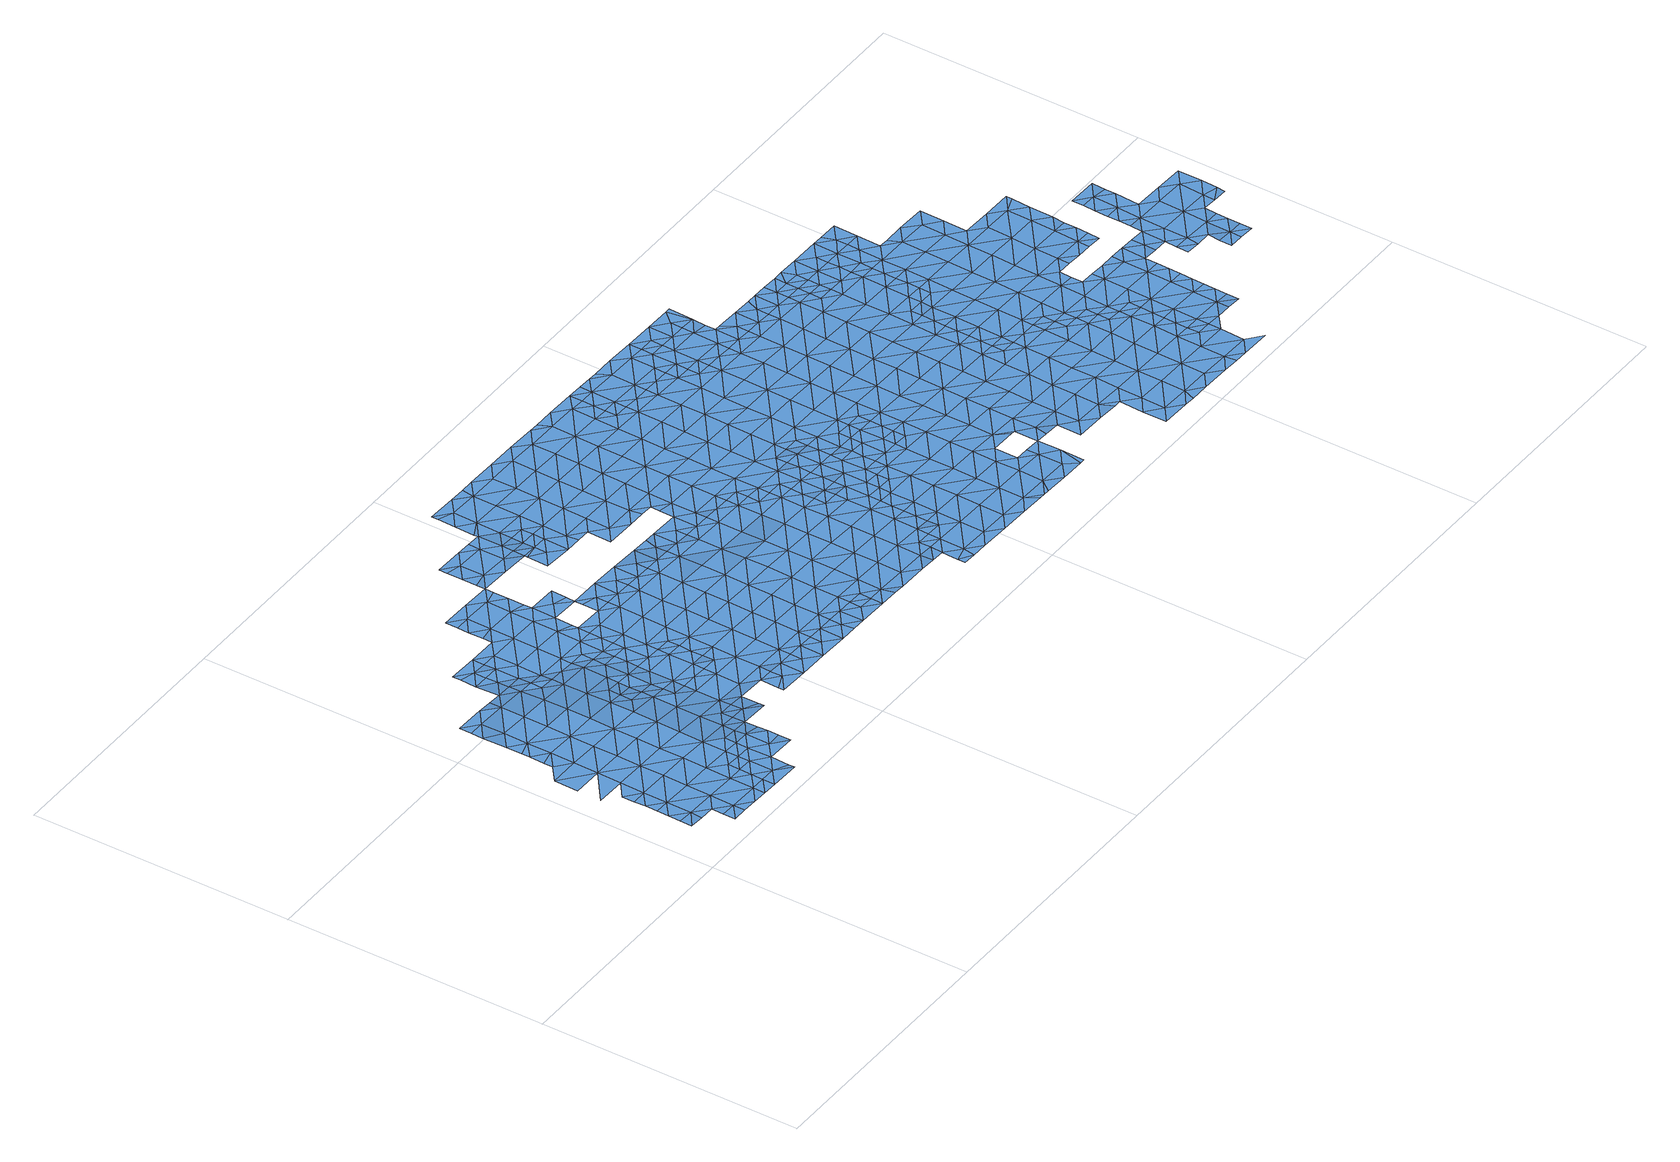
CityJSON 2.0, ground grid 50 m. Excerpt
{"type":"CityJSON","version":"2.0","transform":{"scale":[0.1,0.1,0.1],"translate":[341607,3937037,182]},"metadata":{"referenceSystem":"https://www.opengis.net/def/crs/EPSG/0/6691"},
"CityObjects":{
"waterbody1":{"type":"WaterBody","attributes":{"name":"5","class":"1140","function":"1","WaterBodyRiverFloodingRiskAttribute.description":"3","WaterBodyRiverFloodingRiskAttribute.rankOrg":"2","WaterBodyRiverFloodingRiskAttribute.adminType":"2","WaterBodyRiverFloodingRiskAttribute.scale":"L2"},"geometry":[{"type":"MultiSurface","lod":"1","boundaries":[[[0,1,2]],[[0,3,1]],[[3,4,1]],[[5,6,7]],[[6,2,1]],[[5,2,6]],[[4,8,1]],[[9,10,11]],[[10,7,6]],[[9,7,10]],[[12,6,1]],[[10,13,11]],[[14,15,8]],[[12,1,8]],[[14,16,15]],[[16,17,15]],[[18,19,13]],[[20,21,18]],[[12,8,15]],[[17,22,15]],[[23,24,6]],[[23,6,12]],[[25,20,18]],[[10,6,24]],[[26,20,25]],[[27,28,26]],[[15,29,12]],[[13,10,30]],[[27,26,25]],[[31,23,12]],[[15,22,29]],[[30,10,24]],[[32,28,27]],[[18,13,30]],[[33,29,22]],[[32,34,35]],[[30,36,18]],[[18,37,25]],[[35,34,38]],[[34,32,27]],[[36,37,18]],[[31,12,29]],[[39,24,23]],[[38,40,41]],[[33,42,29]],[[39,30,24]],[[38,34,40]],[[37,43,25]],[[43,34,27]],[[44,23,31]],[[45,46,41]],[[27,25,43]],[[42,33,47]],[[45,41,40]],[[39,23,44]],[[31,29,48]],[[49,46,45]],[[48,29,42]],[[30,50,36]],[[43,51,34]],[[52,53,31]],[[31,48,52]],[[44,31,53]],[[51,54,34]],[[55,30,39]],[[56,49,45]],[[57,45,40]],[[36,58,37]],[[40,34,54]],[[58,43,37]],[[59,39,44]],[[30,55,50]],[[57,56,45]],[[44,53,60]],[[39,59,55]],[[36,50,58]],[[40,54,57]],[[60,53,61]],[[59,44,60]],[[57,62,56]],[[59,63,55]],[[55,64,50]],[[43,58,65]],[[51,43,66]],[[51,67,54]],[[63,64,55]],[[61,68,60]],[[64,58,50]],[[43,65,66]],[[69,57,54]],[[68,61,70]],[[71,62,57]],[[68,72,60]],[[59,60,72]],[[51,66,67]],[[69,54,67]],[[57,69,71]],[[58,64,73]],[[65,58,74]],[[59,72,75]],[[76,75,72]],[[58,73,74]],[[63,59,77]],[[66,65,78]],[[66,79,67]],[[80,71,69]],[[77,59,75]],[[77,81,63]],[[67,82,69]],[[78,65,74]],[[64,63,81]],[[64,83,73]],[[84,80,69]],[[76,85,75]],[[79,66,78]],[[67,79,82]],[[74,73,86]],[[69,82,84]],[[85,87,75]],[[86,88,74]],[[89,80,84]],[[90,78,74]],[[87,91,75]],[[77,75,91]],[[64,81,83]],[[86,73,83]],[[90,74,88]],[[92,82,79]],[[93,86,83]],[[94,78,90]],[[78,95,79]],[[81,77,96]],[[77,91,96]],[[94,95,78]],[[83,81,97]],[[92,79,98]],[[99,93,83]],[[96,91,100]],[[94,90,101]],[[99,83,97]],[[102,81,96]],[[97,81,102]],[[98,79,95]],[[93,99,103]],[[100,104,96]],[[101,105,94]],[[106,97,102]],[[107,98,95]],[[94,108,95]],[[96,109,102]],[[94,105,108]],[[110,107,95]],[[111,109,96]],[[96,104,111]],[[106,102,112]],[[110,95,108]],[[110,113,107]],[[109,112,102]],[[108,105,114]],[[105,115,114]],[[114,116,108]],[[111,104,117]],[[115,118,114]],[[119,112,109]],[[120,116,114]],[[118,120,114]],[[121,122,111]],[[111,117,121]],[[119,109,123]],[[122,123,109]],[[109,111,122]],[[118,124,120]],[[117,125,121]],[[124,118,126]],[[127,128,129]],[[129,120,127]],[[125,130,121]],[[120,124,127]],[[126,131,124]],[[132,133,128]],[[122,134,123]],[[134,135,136]],[[127,132,128]],[[132,137,133]],[[136,123,134]],[[138,122,121]],[[131,139,124]],[[138,121,130]],[[140,131,141]],[[124,142,127]],[[140,135,134]],[[141,135,140]],[[139,142,124]],[[143,137,132]],[[144,134,122]],[[140,139,131]],[[127,145,132]],[[138,130,146]],[[144,140,134]],[[142,145,127]],[[147,122,138]],[[146,148,138]],[[132,145,143]],[[122,147,144]],[[149,139,140]],[[144,150,140]],[[151,147,138]],[[152,142,139]],[[153,143,145]],[[154,151,138]],[[138,148,154]],[[149,140,150]],[[149,152,139]],[[155,154,148]],[[156,145,142]],[[147,157,144]],[[145,158,153]],[[151,157,147]],[[152,156,142]],[[156,158,145]],[[155,159,154]],[[150,144,160]],[[144,157,160]],[[161,152,149]],[[154,162,151]],[[149,150,163]],[[164,158,156]],[[165,162,154]],[[154,159,165]],[[163,150,160]],[[166,165,159]],[[151,167,157]],[[156,168,164]],[[161,149,163]],[[157,169,160]],[[156,152,170]],[[166,171,165]],[[156,170,168]],[[151,162,167]],[[172,163,160]],[[152,161,170]],[[169,157,167]],[[169,172,160]],[[173,162,165]],[[174,165,171]],[[175,168,170]],[[161,163,172]],[[172,176,161]],[[161,177,170]],[[178,175,170]],[[174,171,179]],[[173,180,162]],[[165,174,173]],[[167,162,180]],[[179,181,174]],[[169,167,180]],[[170,177,178]],[[161,176,177]],[[182,173,174]],[[183,184,185]],[[186,185,184]],[[169,180,187]],[[172,169,188]],[[172,189,176]],[[190,178,177]],[[181,186,184]],[[174,181,182]],[[188,169,187]],[[176,189,177]],[[182,191,173]],[[173,192,180]],[[181,184,182]],[[183,193,184]],[[189,172,188]],[[190,177,194]],[[180,195,187]],[[193,196,184]],[[195,188,187]],[[177,197,194]],[[173,191,192]],[[184,198,182]],[[177,189,197]],[[195,180,192]],[[188,199,189]],[[182,200,191]],[[201,194,197]],[[202,196,193]],[[198,184,196]],[[198,200,182]],[[200,192,191]],[[199,188,195]],[[203,197,189]],[[199,204,189]],[[201,197,205]],[[200,206,192]],[[192,207,195]],[[202,208,196]],[[197,203,205]],[[189,204,203]],[[192,206,207]],[[209,208,202]],[[198,196,210]],[[198,211,200]],[[199,195,212]],[[199,213,204]],[[214,205,203]],[[210,196,208]],[[210,211,198]],[[212,195,207]],[[215,203,204]],[[200,216,206]],[[203,217,214]],[[213,199,212]],[[206,218,207]],[[208,209,219]],[[209,220,219]],[[210,208,221]],[[203,215,217]],[[200,211,216]],[[222,212,207]],[[208,219,221]],[[204,213,215]],[[218,206,216]],[[223,211,210]],[[224,213,212]],[[225,217,215]],[[226,215,213]],[[210,221,227]],[[222,224,212]],[[228,216,211]],[[207,218,222]],[[224,226,213]],[[227,221,229]],[[215,230,225]],[[223,210,227]],[[228,218,216]],[[231,230,215]],[[215,226,231]],[[229,232,227]],[[228,211,223]],[[222,218,233]],[[232,234,227]],[[235,223,227]],[[236,226,224]],[[234,235,227]],[[237,238,222]],[[222,233,237]],[[224,222,238]],[[233,218,239]],[[218,228,239]],[[240,228,223]],[[238,241,224]],[[224,242,236]],[[243,240,223]],[[241,242,224]],[[223,235,243]],[[244,233,239]],[[240,245,228]],[[245,246,228]],[[239,228,246]],[[247,244,239]],[[239,246,247]],[[248,249,246]],[[247,246,249]],[[250,251,252]],[[250,247,249]],[[252,247,250]],[[248,253,249]],[[250,254,251]],[[254,255,256]],[[256,251,254]],[[253,257,249]],[[249,257,250]],[[248,258,253]],[[254,259,255]],[[259,260,261]],[[261,255,259]],[[257,262,250]],[[250,262,254]],[[263,260,259]],[[262,264,254]],[[264,265,254]],[[254,265,259]],[[266,267,257]],[[257,267,262]],[[268,263,259]],[[268,259,265]],[[268,269,263]],[[270,262,267]],[[266,271,267]],[[272,267,271]],[[270,267,272]],[[273,272,271]],[[271,274,273]],[[273,275,272]],[[276,272,275]],[[274,277,273]],[[278,276,279]],[[279,276,275]],[[280,275,273]],[[277,274,281]],[[277,280,273]],[[282,279,275]],[[280,282,275]],[[283,279,282]]]}]},
"waterbody2":{"type":"WaterBody","attributes":{"name":"5","class":"1140","function":"1","WaterBodyRiverFloodingRiskAttribute.description":"3","WaterBodyRiverFloodingRiskAttribute.rankOrg":"1","WaterBodyRiverFloodingRiskAttribute.adminType":"2","WaterBodyRiverFloodingRiskAttribute.scale":"L2"},"geometry":[{"type":"MultiSurface","lod":"1","boundaries":[[[284,285,286]],[[286,285,287]],[[285,288,287]],[[289,47,290]],[[48,289,291]],[[70,288,285]],[[52,48,291]],[[85,76,292]],[[284,293,292]],[[42,47,289]],[[48,42,289]],[[292,70,285]],[[290,294,289]],[[288,289,294]],[[288,291,289]],[[70,291,288]],[[61,291,70]],[[61,52,291]],[[53,52,61]],[[76,72,68]],[[76,68,292]],[[68,70,292]],[[85,292,293]],[[292,285,284]]]}]},
"waterbody3":{"type":"WaterBody","attributes":{"name":"5","class":"1140","function":"1","WaterBodyRiverFloodingRiskAttribute.description":"3","WaterBodyRiverFloodingRiskAttribute.rankOrg":"2","WaterBodyRiverFloodingRiskAttribute.adminType":"2","WaterBodyRiverFloodingRiskAttribute.scale":"L2"},"geometry":[{"type":"MultiSurface","lod":"1","boundaries":[[[295,296,297]],[[296,295,298]],[[299,300,296]],[[300,301,296]],[[296,298,299]],[[296,302,297]],[[301,302,296]]]}]},
"waterbody4":{"type":"WaterBody","attributes":{"name":"5","class":"1140","function":"1","WaterBodyRiverFloodingRiskAttribute.description":"3","WaterBodyRiverFloodingRiskAttribute.rankOrg":"1","WaterBodyRiverFloodingRiskAttribute.adminType":"2","WaterBodyRiverFloodingRiskAttribute.scale":"L2"},"geometry":[{"type":"MultiSurface","lod":"1","boundaries":[[[87,85,303]],[[304,305,303]],[[304,303,85]],[[91,87,303]],[[303,104,100]],[[100,91,303]],[[303,305,104]]]}]},
"waterbody5":{"type":"WaterBody","attributes":{"name":"5","class":"1140","function":"1","WaterBodyRiverFloodingRiskAttribute.description":"3","WaterBodyRiverFloodingRiskAttribute.rankOrg":"1","WaterBodyRiverFloodingRiskAttribute.adminType":"2","WaterBodyRiverFloodingRiskAttribute.scale":"L2"},"geometry":[{"type":"MultiSurface","lod":"1","boundaries":[[[123,136,306]],[[135,307,306]],[[131,126,141]],[[308,112,306]],[[106,112,308]],[[309,118,115]],[[115,105,309]],[[126,118,307]],[[103,308,309]],[[141,307,135]],[[126,307,141]],[[135,306,136]],[[99,97,308]],[[93,103,310]],[[310,103,105]],[[103,309,105]],[[119,306,112]],[[101,310,105]],[[119,123,306]],[[101,90,88]],[[308,97,106]],[[307,308,306]],[[308,307,309]],[[99,308,103]],[[93,88,86]],[[88,93,310]],[[101,88,310]],[[118,309,307]]]}]},
"waterbody6":{"type":"WaterBody","attributes":{"name":"5","class":"1140","function":"1","WaterBodyRiverFloodingRiskAttribute.description":"3","WaterBodyRiverFloodingRiskAttribute.rankOrg":"1","WaterBodyRiverFloodingRiskAttribute.adminType":"2","WaterBodyRiverFloodingRiskAttribute.scale":"L2"},"geometry":[{"type":"MultiSurface","lod":"1","boundaries":[[[311,312,313]],[[313,314,315]],[[316,315,314]],[[317,316,300]],[[299,298,318]],[[316,301,300]],[[319,315,317]],[[315,316,317]],[[317,320,319]],[[317,89,320]],[[317,300,89]],[[300,318,89]],[[316,302,301]],[[314,302,316]],[[313,321,314]],[[312,321,313]],[[322,323,311]],[[311,324,322]],[[325,324,326]],[[327,325,326]],[[328,327,326]],[[329,330,331]],[[326,313,332]],[[326,311,313]],[[315,332,313]],[[320,333,319]],[[332,334,328]],[[320,89,84]],[[333,335,319]],[[334,332,336]],[[337,120,129]],[[338,335,137]],[[137,335,339]],[[339,335,333]],[[128,339,337]],[[107,113,333]],[[133,137,339]],[[84,92,320]],[[333,98,107]],[[320,98,333]],[[92,98,320]],[[82,92,84]],[[339,113,337]],[[116,120,337]],[[128,133,339]],[[339,333,113]],[[129,128,337]],[[110,116,337]],[[110,108,116]],[[110,337,113]],[[336,329,331]],[[326,332,328]],[[311,326,324]],[[312,311,323]],[[318,300,299]],[[332,340,336]],[[318,298,71]],[[315,319,340]],[[80,89,318]],[[330,329,341]],[[335,340,319]],[[340,335,342]],[[332,315,340]],[[340,342,336]],[[342,329,336]],[[342,335,338]],[[329,342,341]],[[80,318,71]]]}]},
"waterbody7":{"type":"WaterBody","attributes":{"name":"5","class":"1140","function":"1","WaterBodyRiverFloodingRiskAttribute.description":"3","WaterBodyRiverFloodingRiskAttribute.rankOrg":"1","WaterBodyRiverFloodingRiskAttribute.adminType":"2","WaterBodyRiverFloodingRiskAttribute.scale":"L2"},"geometry":[{"type":"MultiSurface","lod":"1","boundaries":[[[343,344,143]],[[325,345,346]],[[153,343,143]],[[343,341,344]],[[346,345,347]],[[348,345,325]],[[347,349,350]],[[350,349,351]],[[153,158,343]],[[352,341,343]],[[347,345,349]],[[158,352,343]],[[348,353,345]],[[345,354,349]],[[351,349,355]],[[353,354,345]],[[164,356,158]],[[352,158,356]],[[355,349,354]],[[164,168,356]],[[357,352,356]],[[353,348,358]],[[359,355,354]],[[168,357,356]],[[360,353,358]],[[354,353,361]],[[361,353,360]],[[362,363,364]],[[354,365,359]],[[358,362,366]],[[168,367,357]],[[354,361,365]],[[366,362,364]],[[363,368,364]],[[168,175,367]],[[369,365,361]],[[370,366,364]],[[175,178,367]],[[365,371,372]],[[361,373,369]],[[371,374,372]],[[369,371,365]],[[364,368,370]],[[357,367,375]],[[375,367,178]],[[373,376,369]],[[377,370,368]],[[371,378,374]],[[374,378,379]],[[379,378,380]],[[368,381,377]],[[376,382,369]],[[377,383,370]],[[375,178,384]],[[385,370,383]],[[178,190,384]],[[376,385,383]],[[386,377,381]],[[371,369,382]],[[387,380,378]],[[383,382,376]],[[382,388,371]],[[371,389,378]],[[375,384,390]],[[190,194,384]],[[386,391,377]],[[388,389,371]],[[386,392,393]],[[394,393,392]],[[390,384,395]],[[393,391,386]],[[384,194,395]],[[383,377,396]],[[387,378,389]],[[383,397,382]],[[396,377,391]],[[397,388,382]],[[395,194,398]],[[194,201,398]],[[387,389,399]],[[397,383,396]],[[400,393,394]],[[393,401,391]],[[397,402,388]],[[403,399,389]],[[201,205,398]],[[404,395,398]],[[400,401,393]],[[389,388,402]],[[391,401,396]],[[400,394,405]],[[389,406,403]],[[398,205,404]],[[407,397,396]],[[406,389,402]],[[401,408,396]],[[405,409,400]],[[404,205,410]],[[406,411,403]],[[205,214,410]],[[407,396,408]],[[404,412,413]],[[407,414,397]],[[415,400,409]],[[413,412,409]],[[400,416,401]],[[402,397,414]],[[404,410,412]],[[214,217,410]],[[417,418,419]],[[401,420,408]],[[415,409,412]],[[406,402,421]],[[217,422,410]],[[421,402,414]],[[406,421,411]],[[400,415,416]],[[220,418,423]],[[418,417,423]],[[422,424,410]],[[219,220,425]],[[426,415,412]],[[427,423,417]],[[401,416,420]],[[428,414,407]],[[220,423,425]],[[412,410,424]],[[221,219,425]],[[407,408,429]],[[421,430,411]],[[217,225,422]],[[229,221,425]],[[408,420,429]],[[431,425,423]],[[225,230,422]],[[432,420,416]],[[412,424,426]],[[407,429,428]],[[416,415,432]],[[423,427,433]],[[421,414,434]],[[229,425,232]],[[431,232,425]],[[432,415,426]],[[230,435,422]],[[434,414,428]],[[421,434,430]],[[236,436,226]],[[231,436,230]],[[231,226,436]],[[431,423,433]],[[424,422,435]],[[427,437,433]],[[438,439,420]],[[436,435,230]],[[424,440,426]],[[438,420,432]],[[435,440,424]],[[429,420,439]],[[429,441,428]],[[431,442,232]],[[236,242,436]],[[442,235,234]],[[439,441,429]],[[234,232,442]],[[237,233,443]],[[443,233,244]],[[437,444,433]],[[238,237,443]],[[445,431,433]],[[430,434,446]],[[447,435,436]],[[432,426,448]],[[449,240,243]],[[443,450,238]],[[434,428,441]],[[448,426,440]],[[243,235,449]],[[241,450,242]],[[241,238,450]],[[235,442,449]],[[432,451,438]],[[244,247,443]],[[449,452,240]],[[436,242,447]],[[434,453,446]],[[454,432,448]],[[245,240,452]],[[438,451,439]],[[251,450,443]],[[445,433,444]],[[252,251,443]],[[434,441,453]],[[242,450,447]],[[252,443,247]],[[246,245,248]],[[440,435,455]],[[248,245,452]],[[442,431,456]],[[455,435,447]],[[442,457,449]],[[432,454,451]],[[444,437,458]],[[439,459,441]],[[251,256,450]],[[255,447,450]],[[446,453,460]],[[456,431,445]],[[451,459,439]],[[256,255,450]],[[461,462,440]],[[462,454,448]],[[461,440,455]],[[449,463,452]],[[258,248,452]],[[448,440,462]],[[255,261,447]],[[453,464,460]],[[260,455,447]],[[457,442,456]],[[458,465,444]],[[261,260,447]],[[444,466,445]],[[467,451,454]],[[465,466,444]],[[441,459,468]],[[453,441,469]],[[452,463,258]],[[445,466,456]],[[449,457,463]],[[469,441,468]],[[470,465,458]],[[453,469,464]],[[471,454,462]],[[472,455,260]],[[456,473,457]],[[459,474,468]],[[467,454,471]],[[466,473,456]],[[475,462,461]],[[253,476,257]],[[253,258,476]],[[461,455,477]],[[258,463,476]],[[459,451,478]],[[479,463,457]],[[260,263,472]],[[480,481,468]],[[468,481,469]],[[459,478,474]],[[455,472,477]],[[465,470,482]],[[266,257,476]],[[483,471,462]],[[468,474,480]],[[451,467,478]],[[482,484,465]],[[270,264,262]],[[485,476,463]],[[464,469,486]],[[479,457,473]],[[263,269,472]],[[465,487,466]],[[488,486,469]],[[461,477,475]],[[271,266,476]],[[469,481,488]],[[264,489,265]],[[484,487,465]],[[490,484,482]],[[491,474,478]],[[485,463,479]],[[264,270,489]],[[483,492,471]],[[462,475,483]],[[467,492,478]],[[268,493,269]],[[472,494,477]],[[493,265,489]],[[268,265,493]],[[467,471,492]],[[495,491,478]],[[476,496,271]],[[270,276,489]],[[472,269,497]],[[473,466,498]],[[272,276,270]],[[476,485,496]],[[498,466,487]],[[484,490,499]],[[276,278,489]],[[269,493,497]],[[475,477,494]],[[493,489,278]],[[479,473,500]],[[472,497,494]],[[274,271,496]],[[501,478,492]],[[495,478,501]],[[499,502,484]],[[473,498,500]],[[483,475,503]],[[493,504,497]],[[485,479,505]],[[503,475,494]],[[281,274,496]],[[506,495,501]],[[498,487,507]],[[479,500,505]],[[493,278,504]],[[487,484,508]],[[496,485,509]],[[510,502,499]],[[497,511,494]],[[498,512,500]],[[483,503,513]],[[492,483,514]],[[487,508,507]],[[509,485,505]],[[504,278,279]],[[512,498,507]],[[484,502,508]],[[515,511,497]],[[501,492,514]],[[281,496,509]],[[506,501,516]],[[483,513,514]],[[497,504,515]],[[517,516,501]],[[514,517,501]],[[512,518,500]],[[279,283,504]],[[519,507,508]],[[510,520,502]],[[521,280,277]],[[521,281,509]],[[277,281,521]],[[502,520,508]],[[503,494,522]],[[505,500,518]],[[522,494,511]],[[513,503,522]],[[521,523,280]],[[510,524,520]],[[523,283,282]],[[525,514,513]],[[526,504,283]],[[504,527,515]],[[282,280,523]],[[528,516,517]],[[519,508,529]],[[529,508,520]],[[509,505,530]],[[526,527,504]],[[530,505,518]],[[530,531,509]],[[518,512,532]],[[517,514,533]],[[526,283,523]],[[513,522,534]],[[535,528,517]],[[521,509,531]],[[536,523,521]],[[537,535,517]],[[537,517,533]],[[511,538,522]],[[539,518,532]],[[513,534,525]],[[511,515,538]],[[533,514,525]],[[539,540,518]],[[538,515,527]],[[529,541,539]],[[518,542,530]],[[521,531,536]],[[536,543,523]],[[523,544,526]],[[538,545,522]],[[529,546,541]],[[547,533,525]],[[540,542,518]],[[543,544,523]],[[544,527,526]],[[545,548,522]],[[530,549,531]],[[540,539,541]],[[534,548,525]],[[534,522,548]],[[546,550,541]],[[551,547,525]],[[552,551,525]],[[548,552,525]],[[553,550,554]],[[550,555,541]],[[549,556,531]],[[541,555,540]],[[557,558,527]],[[530,542,549]],[[536,556,543]],[[557,527,544]],[[559,545,538]],[[536,531,556]],[[538,527,558]],[[553,555,550]],[[540,560,542]],[[558,559,538]],[[543,561,544]],[[553,554,562]],[[563,551,552]],[[564,557,544]],[[540,555,560]],[[543,556,565]],[[548,545,566]],[[567,563,552]],[[562,568,553]],[[549,542,569]],[[561,564,544]],[[552,548,566]],[[543,565,561]],[[542,560,569]],[[569,570,549]],[[545,559,566]],[[566,571,552]],[[556,549,570]],[[572,565,556]],[[555,553,573]],[[555,574,560]],[[575,568,562]],[[558,557,576]],[[567,552,571]],[[573,553,568]],[[577,572,556]],[[576,557,564]],[[559,558,576]],[[556,570,577]],[[565,578,561]],[[559,579,566]],[[580,567,571]],[[575,581,568]],[[572,578,565]],[[555,573,574]],[[561,578,564]],[[569,560,582]],[[583,584,585]],[[559,576,586]],[[566,587,571]],[[570,569,582]],[[571,588,580]],[[560,574,582]],[[584,589,585]],[[579,559,586]],[[579,587,566]],[[568,590,573]],[[591,576,564]],[[582,592,570]],[[570,593,577]],[[581,583,594]],[[583,585,594]],[[568,581,595]],[[573,590,574]],[[571,587,588]],[[596,564,578]],[[595,581,594]],[[590,568,595]],[[589,597,585]],[[593,570,592]],[[598,582,574]],[[585,599,594]],[[564,596,591]],[[572,577,600]],[[586,576,601]],[[597,599,585]],[[602,588,587]],[[600,577,593]],[[603,595,594]],[[578,572,600]],[[604,574,590]],[[605,592,582]],[[601,606,586]],[[578,607,596]],[[576,591,601]],[[589,608,597]],[[600,607,578]],[[609,593,592]],[[579,586,606]],[[579,610,587]],[[611,602,587]],[[598,574,604]],[[612,591,596]],[[606,610,579]],[[605,609,592]],[[609,613,593]],[[610,611,587]],[[603,594,599]],[[590,595,603]],[[613,614,593]],[[597,608,615]],[[605,582,598]],[[590,616,604]],[[600,593,614]],[[603,616,590]],[[596,607,612]],[[615,617,597]],[[618,619,600]],[[600,619,607]],[[620,599,597]],[[600,614,618]],[[601,591,621]],[[622,609,605]],[[591,612,621]],[[620,603,599]],[[623,611,610]],[[598,604,624]],[[625,605,598]],[[626,627,607]],[[626,607,619]],[[606,601,628]],[[612,607,627]],[[604,616,624]],[[628,601,621]],[[629,622,605]],[[610,606,630]],[[631,617,615]],[[632,623,610]],[[620,597,617]],[[627,633,612]],[[634,621,612]],[[630,632,610]],[[633,634,612]],[[635,616,603]],[[625,598,624]],[[636,629,605]],[[632,637,623]],[[638,606,628]],[[630,606,638]],[[636,605,625]],[[603,620,639]],[[616,640,624]],[[641,621,634]],[[642,630,638]],[[617,643,620]],[[603,639,635]],[[644,629,636]],[[645,638,628]],[[646,641,634]],[[647,636,625]],[[628,621,648]],[[649,642,638]],[[617,631,643]],[[640,650,624]],[[616,635,640]],[[651,643,631]],[[643,652,620]],[[620,653,639]],[[650,647,625]],[[654,644,636]],[[625,624,650]],[[621,641,648]],[[652,653,620]],[[636,647,654]],[[654,655,644]],[[645,628,648]],[[646,656,641]],[[657,656,646]],[[649,638,645]],[[651,658,643]],[[656,659,641]],[[635,639,660]],[[661,647,650]],[[648,641,659]],[[662,649,645]],[[660,639,653]],[[663,645,648]],[[643,664,652]],[[665,663,648]],[[650,640,666]],[[664,643,658]],[[667,661,650]],[[648,659,665]],[[640,635,668]],[[669,653,652]],[[670,662,645]],[[668,635,660]],[[667,650,666]],[[671,669,652]],[[664,671,652]],[[670,645,663]],[[666,640,668]],[[669,672,653]],[[673,661,667]],[[672,674,653]],[[653,674,660]],[[675,662,670]],[[676,666,668]],[[664,658,677]],[[678,679,660]],[[660,674,678]],[[668,660,679]],[[680,676,668]],[[681,669,671]],[[679,680,668]],[[682,676,680]],[[671,683,681]]]}]},
"waterbody8":{"type":"WaterBody","attributes":{"name":"5","class":"1140","function":"1","WaterBodyRiverFloodingRiskAttribute.description":"3","WaterBodyRiverFloodingRiskAttribute.rankOrg":"1","WaterBodyRiverFloodingRiskAttribute.adminType":"2","WaterBodyRiverFloodingRiskAttribute.scale":"L2"},"geometry":[{"type":"MultiSurface","lod":"1","boundaries":[[[130,684,685]],[[686,687,688]],[[686,689,687]],[[171,689,690]],[[146,685,148]],[[691,688,692]],[[171,166,687]],[[684,691,685]],[[690,186,179]],[[179,171,690]],[[693,694,695]],[[687,689,171]],[[684,693,695]],[[148,685,691]],[[146,130,685]],[[185,186,690]],[[181,179,186]],[[185,690,689]],[[166,159,687]],[[687,159,688]],[[688,159,692]],[[155,692,159]],[[155,148,692]],[[684,130,693]],[[130,125,693]],[[692,148,691]],[[693,117,694]],[[125,117,693]]]}]},
"waterbody9":{"type":"WaterBody","attributes":{"name":"5","class":"1140","function":"1","WaterBodyRiverFloodingRiskAttribute.description":"3","WaterBodyRiverFloodingRiskAttribute.rankOrg":"2","WaterBodyRiverFloodingRiskAttribute.adminType":"2","WaterBodyRiverFloodingRiskAttribute.scale":"L2"},"geometry":[{"type":"MultiSurface","lod":"1","boundaries":[[[366,385,696]],[[385,376,696]],[[376,373,696]],[[370,385,366]],[[373,361,696]],[[361,360,696]],[[360,366,696]],[[360,358,366]]]}]},
"waterbody10":{"type":"WaterBody","attributes":{"name":"5","class":"1140","function":"1","WaterBodyRiverFloodingRiskAttribute.description":"3","WaterBodyRiverFloodingRiskAttribute.rankOrg":"2","WaterBodyRiverFloodingRiskAttribute.adminType":"2","WaterBodyRiverFloodingRiskAttribute.scale":"L2"},"geometry":[{"type":"MultiSurface","lod":"1","boundaries":[[[697,698,611]],[[699,700,701]],[[699,701,702]],[[702,701,703]],[[704,705,706]],[[707,706,705]],[[707,708,706]],[[709,708,707]],[[709,486,708]],[[710,495,506]],[[588,602,711]],[[506,516,710]],[[711,712,588]],[[713,714,697]],[[623,697,611]],[[623,637,697]],[[602,611,711]],[[698,711,611]],[[715,711,698]],[[711,715,712]],[[716,698,697]],[[714,716,697]],[[486,488,708]],[[491,495,717]],[[706,708,710]],[[488,481,708]],[[474,491,717]],[[718,704,706]],[[718,719,704]],[[703,701,720]],[[721,701,722]],[[723,535,722]],[[723,724,535]],[[706,710,718]],[[537,533,725]],[[563,721,551]],[[725,533,547]],[[726,567,580]],[[580,588,726]],[[588,712,726]],[[712,727,726]],[[720,726,727]],[[726,720,567]],[[720,701,721]],[[720,721,567]],[[563,567,721]],[[547,551,725]],[[480,474,717]],[[480,717,481]],[[481,717,708]],[[708,717,710]],[[710,717,495]],[[721,725,551]],[[721,722,725]],[[722,535,725]],[[725,535,537]],[[528,535,724]],[[528,724,516]],[[710,516,724]],[[710,724,718]],[[718,724,723]],[[718,723,728]],[[728,719,718]],[[729,723,722]],[[729,722,700]],[[700,722,701]],[[713,697,637]]]}]},
"waterbody11":{"type":"WaterBody","attributes":{"name":"5","class":"1140","function":"1","WaterBodyRiverFloodingRiskAttribute.description":"3","WaterBodyRiverFloodingRiskAttribute.rankOrg":"3","WaterBodyRiverFloodingRiskAttribute.adminType":"2","WaterBodyRiverFloodingRiskAttribute.scale":"L2"},"geometry":[{"type":"MultiSurface","lod":"1","boundaries":[[[729,700,730]],[[723,729,728]],[[731,732,700]],[[730,700,732]],[[731,700,699]],[[730,728,729]],[[719,730,732]],[[728,730,719]],[[733,702,734]],[[731,702,733]],[[699,702,731]],[[733,732,731]]]}]},
"waterbody12":{"type":"WaterBody","attributes":{"name":"5","class":"1140","function":"1","WaterBodyRiverFloodingRiskAttribute.description":"3","WaterBodyRiverFloodingRiskAttribute.rankOrg":"3","WaterBodyRiverFloodingRiskAttribute.adminType":"2","WaterBodyRiverFloodingRiskAttribute.scale":"L2"},"geometry":[{"type":"MultiSurface","lod":"1","boundaries":[[[735,736,737]],[[736,735,738]],[[738,735,739]],[[739,740,738]],[[741,713,737]],[[742,735,737]],[[740,743,744]],[[745,743,746]],[[743,747,744]],[[748,746,743]],[[740,748,743]],[[741,737,736]],[[744,738,740]],[[744,736,738]],[[637,742,713]],[[713,742,737]],[[741,714,713]],[[747,743,745]]]}]},
"waterbody13":{"type":"WaterBody","attributes":{"name":"5","class":"1140","function":"1","WaterBodyRiverFloodingRiskAttribute.description":"3","WaterBodyRiverFloodingRiskAttribute.rankOrg":"2","WaterBodyRiverFloodingRiskAttribute.adminType":"2","WaterBodyRiverFloodingRiskAttribute.scale":"L2"},"geometry":[{"type":"MultiSurface","lod":"1","boundaries":[[[749,750,751]],[[752,753,754]],[[752,754,755]],[[755,756,752]],[[755,757,756]],[[756,757,758]],[[758,757,759]],[[759,757,760]],[[761,758,759]],[[762,763,764]],[[763,765,764]],[[766,765,763]],[[766,767,765]],[[768,765,767]],[[766,763,769]],[[763,759,769]],[[763,770,759]],[[769,759,771]],[[764,765,772]],[[765,773,772]],[[774,775,776]],[[776,775,777]],[[778,777,775]],[[779,777,778]],[[779,780,777]],[[781,780,779]],[[780,781,782]],[[783,782,781]],[[781,784,783]],[[785,784,781]],[[786,787,788]],[[789,788,787]],[[789,787,790]],[[789,790,779]],[[791,786,788]],[[791,788,792]],[[793,792,788]],[[792,793,673]],[[661,673,793]],[[622,629,794]],[[795,794,629]],[[795,796,794]],[[797,796,795]],[[795,798,797]],[[795,655,798]],[[644,655,795]],[[654,793,655]],[[655,793,798]],[[788,797,798]],[[796,799,794]],[[796,800,799]],[[796,801,800]],[[800,619,799]],[[626,619,800]],[[633,627,802]],[[800,802,627]],[[646,633,802]],[[672,803,674]],[[672,681,803]],[[681,683,803]],[[683,804,803]],[[805,804,683]],[[805,806,804]],[[807,808,804]],[[809,804,808]],[[810,804,809]],[[810,809,811]],[[812,811,809]],[[813,811,812]],[[813,814,811]],[[814,813,815]],[[813,816,815]],[[817,816,813]],[[818,816,817]],[[819,816,818]],[[819,820,816]],[[817,821,818]],[[817,822,821]],[[823,813,824]],[[822,756,821]],[[825,818,821]],[[821,758,825]],[[823,817,813]],[[816,820,815]],[[815,820,826]],[[826,791,815]],[[827,814,815]],[[814,827,682]],[[676,682,827]],[[667,666,676]],[[614,613,794]],[[618,614,799]],[[678,674,810]],[[828,829,830]],[[831,832,833]],[[834,833,832]],[[834,835,833]],[[834,755,835]],[[622,613,609]],[[679,678,810]],[[680,679,811]],[[811,682,680]],[[667,676,827]],[[815,792,827]],[[814,682,811]],[[824,813,812]],[[836,824,812]],[[837,838,809]],[[838,836,812]],[[812,809,838]],[[810,811,679]],[[808,837,809]],[[806,807,804]],[[810,803,804]],[[674,803,810]],[[681,672,669]],[[755,834,760]],[[834,839,760]],[[840,839,834]],[[839,841,760]],[[828,841,839]],[[842,760,841]],[[760,842,771]],[[771,842,843]],[[844,843,842]],[[845,846,847]],[[848,846,845]],[[848,849,846]],[[849,848,778]],[[778,848,850]],[[851,850,848]],[[852,850,851]],[[853,850,852]],[[853,852,789]],[[852,797,789]],[[852,801,797]],[[801,852,854]],[[801,854,802]],[[854,657,802]],[[854,855,657]],[[854,851,855]],[[855,851,856]],[[857,855,856]],[[659,855,857]],[[659,656,855]],[[742,637,858]],[[632,858,637]],[[642,858,632]],[[642,649,858]],[[859,649,662]],[[735,649,859]],[[739,735,859]],[[748,740,860]],[[675,860,740]],[[861,860,675]],[[861,862,860]],[[862,861,751]],[[863,751,861]],[[863,845,751]],[[751,845,864]],[[749,751,864]],[[627,626,800]],[[618,799,619]],[[614,794,799]],[[644,795,629]],[[613,622,794]],[[661,654,647]],[[827,673,667]],[[654,661,793]],[[792,673,827]],[[793,788,798]],[[815,791,792]],[[865,790,787]],[[865,866,790]],[[790,866,781]],[[866,785,781]],[[867,780,782]],[[781,779,790]],[[780,868,777]],[[779,778,853]],[[868,776,777]],[[867,868,780]],[[762,770,763]],[[761,759,770]],[[756,758,821]],[[869,870,833]],[[871,833,870]],[[871,872,833]],[[864,873,749]],[[863,861,857]],[[861,663,857]],[[670,663,861]],[[857,663,665]],[[862,751,750]],[[746,860,862]],[[861,675,670]],[[675,740,859]],[[746,748,860]],[[740,739,859]],[[662,675,859]],[[735,858,649]],[[632,630,642]],[[858,735,742]],[[646,634,633]],[[665,659,857]],[[856,863,857]],[[848,863,856]],[[656,657,855]],[[802,657,646]],[[800,801,802]],[[801,796,797]],[[797,788,789]],[[779,853,789]],[[852,851,854]],[[848,856,851]],[[778,850,853]],[[778,775,849]],[[874,849,775]],[[846,849,874]],[[845,863,848]],[[845,847,864]],[[847,873,864]],[[874,775,875]],[[875,775,774]],[[768,773,765]],[[844,842,876]],[[830,876,841]],[[771,843,769]],[[771,759,760]],[[876,842,841]],[[760,757,755]],[[754,835,755]],[[835,869,833]],[[834,832,840]],[[872,831,833]],[[828,830,841]]]}]}
},
"vertices":[
[30,83,52],[59,82,52],[31,106,52],[30,60,52],[58,59,51],[31,129,52],[59,129,52],[32,152,52],[87,59,51],[32,175,51],[60,175,51],[32,198,51],[115,81,51],[61,221,51],[86,36,51],[114,35,51],[86,12,51],[114,12,51],[62,267,51],[4,222,51],[6,314,51],[5,268,51],[142,11,51],[116,128,51],[117,174,51],[63,313,51],[35,337,51],[64,360,51],[35,354,51],[171,34,50],[118,220,50],[172,80,50],[36,383,51],[171,11,50],[64,406,51],[36,398,51],[119,266,50],[119,312,50],[36,429,51],[174,173,50],[65,452,51],[37,476,49],[199,34,50],[120,359,50],[173,127,50],[66,498,49],[38,498,49],[199,10,50],[200,57,50],[38,522,49],[175,265,50],[121,405,50],[200,80,50],[201,103,50],[122,451,49],[174,219,50],[95,521,48],[123,497,48],[176,311,50],[230,172,48],[229,126,49],[229,102,49],[124,520,47],[231,218,48],[232,264,48],[177,358,50],[178,404,49],[179,450,47],[258,125,48],[179,496,45],[257,102,48],[151,520,45],[258,148,48],[233,310,48],[234,357,47],[287,171,45],[286,148,46],[288,217,44],[234,403,46],[235,449,44],[180,519,44],[289,263,43],[207,473,44],[289,309,43],[208,496,44],[315,147,45],[261,333,45],[315,170,44],[262,356,45],[208,519,43],[262,379,45],[316,193,43],[236,472,43],[290,332,43],[291,402,42],[292,448,42],[344,216,41],[317,286,42],[264,472,42],[318,309,41],[344,193,42],[291,379,42],[345,262,40],[318,332,41],[372,192,41],[319,378,41],[346,285,40],[292,471,41],[320,424,40],[402,261,39],[320,448,41],[401,215,39],[374,285,40],[321,471,41],[348,401,39],[347,378,39],[348,424,39],[429,191,39],[376,377,39],[402,284,39],[376,423,39],[458,214,38],[458,260,38],[431,284,39],[404,400,38],[457,191,39],[404,377,38],[405,446,38],[377,470,39],[377,447,39],[486,190,38],[432,376,38],[406,492,38],[378,493,39],[459,306,38],[431,330,38],[431,307,38],[378,516,39],[514,213,38],[461,399,38],[460,353,38],[432,353,38],[462,445,38],[435,515,38],[516,305,38],[463,491,38],[514,190,38],[515,259,38],[542,189,38],[518,398,38],[517,352,38],[572,258,37],[518,444,37],[463,514,38],[571,212,37],[571,189,37],[519,490,37],[573,304,37],[491,514,37],[599,188,37],[573,351,38],[575,443,37],[628,257,37],[574,397,37],[520,513,37],[628,211,37],[627,188,37],[629,303,37],[548,513,36],[630,350,37],[576,489,36],[655,187,37],[631,396,37],[685,256,37],[684,210,37],[576,512,36],[632,442,36],[633,488,34],[605,512,35],[684,187,37],[686,302,37],[712,186,37],[741,209,37],[747,139,37],[740,163,37],[711,140,37],[712,163,37],[687,349,37],[688,395,36],[688,441,34],[633,511,34],[742,255,37],[743,301,37],[768,139,36],[661,511,33],[743,348,36],[797,162,36],[689,487,33],[798,208,36],[744,394,35],[798,254,36],[690,510,32],[825,138,35],[746,486,32],[745,440,33],[718,510,32],[799,300,36],[800,347,35],[853,161,35],[856,138,34],[854,207,35],[855,253,34],[801,393,34],[802,439,32],[746,509,32],[802,485,31],[856,299,34],[775,509,31],[857,346,33],[882,160,34],[881,137,34],[882,183,34],[857,392,32],[912,252,33],[858,438,32],[803,508,31],[830,462,31],[911,206,33],[912,298,33],[910,183,33],[831,508,31],[831,485,31],[939,182,33],[885,368,32],[939,205,32],[940,228,32],[859,461,31],[886,391,32],[886,414,31],[913,345,32],[940,275,32],[887,437,31],[887,461,31],[940,252,32],[914,368,32],[941,298,32],[941,321,32],[942,367,31],[970,320,31],[970,344,31],[971,390,30],[943,413,30],[942,390,31],[998,343,30],[972,436,29],[944,460,30],[943,436,30],[999,366,30],[998,320,30],[972,482,29],[944,506,29],[944,483,29],[999,412,29],[973,505,28],[1000,435,29],[1000,459,29],[1027,366,29],[1027,389,29],[1001,482,28],[1001,505,28],[1028,412,29],[1055,365,28],[1056,411,28],[1084,388,28],[1084,365,28],[1085,434,27],[1057,434,28],[1112,387,27],[1057,458,28],[1085,457,27],[1113,410,27],[1112,364,27],[1113,433,27],[1114,457,27],
[314,101,48],[285,78,49],[314,80,48],[313,55,49],[257,56,49],[228,33,50],[256,9,50],[229,79,49],[286,125,48],[314,120,47],[256,21,49],
[153,597,42],[181,589,42],[153,612,42],[152,566,42],[181,566,42],[209,565,42],[209,588,41],[210,611,41],
[344,170,43],[371,146,43],[372,157,42],
[403,307,39],[403,354,38],[346,308,40],[347,355,39],[290,356,42],
[296,679,40],[267,657,40],[295,633,40],[266,610,41],[294,587,41],[238,588,41],[237,541,42],[180,542,43],[293,540,41],[236,495,42],[267,629,40],[268,703,40],[268,679,40],[325,702,39],[381,701,38],[353,678,39],[381,685,38],[380,655,39],[408,585,39],[436,578,38],[436,607,39],[352,632,39],[293,494,41],[380,624,39],[350,539,40],[380,608,39],[348,447,40],[378,528,39],[349,493,40],[351,586,40],[435,561,38],[379,562,39],
[463,537,38],[435,545,38],[410,723,37],[382,718,37],[382,747,37],[438,700,36],[411,770,36],[383,777,36],[383,793,36],[492,560,38],[467,722,35],[467,769,34],[440,792,35],[520,536,37],[549,559,36],[495,699,33],[469,792,34],[495,722,34],[495,745,34],[495,694,33],[494,653,33],[522,675,33],[496,791,33],[523,698,33],[577,535,36],[550,651,32],[524,768,32],[551,698,32],[525,814,32],[496,799,32],[524,744,32],[497,837,32],[605,558,34],[552,744,32],[579,674,31],[526,860,32],[498,871,32],[498,884,32],[582,651,31],[581,767,31],[580,720,31],[633,534,33],[552,721,32],[607,650,31],[555,883,31],[582,813,31],[582,859,31],[639,557,33],[636,673,31],[606,604,31],[635,627,31],[663,603,31],[662,557,32],[637,719,31],[637,766,31],[690,533,32],[586,882,31],[692,626,31],[692,672,31],[638,812,31],[611,882,31],[719,556,31],[697,603,31],[639,858,31],[694,765,31],[693,718,31],[720,602,31],[747,532,31],[668,881,31],[747,579,31],[719,584,31],[695,811,31],[748,625,31],[749,671,31],[905,90,33],[881,106,33],[880,91,33],[750,717,31],[696,857,31],[803,531,31],[909,113,33],[804,578,30],[910,160,33],[805,624,30],[937,90,32],[752,810,30],[751,764,31],[724,880,31],[967,159,32],[806,670,30],[966,112,32],[752,856,30],[860,530,30],[859,484,31],[994,89,31],[807,716,30],[807,763,30],[861,577,30],[808,809,30],[967,205,32],[914,391,31],[1022,111,31],[1023,158,31],[781,879,30],[916,483,30],[862,623,30],[968,251,32],[915,437,31],[863,715,30],[969,297,31],[809,855,30],[862,669,30],[917,529,29],[1024,204,31],[1025,250,30],[1050,88,30],[864,762,30],[799,878,30],[917,576,29],[918,622,29],[1026,296,30],[838,878,30],[1079,110,30],[1080,157,30],[920,714,29],[865,808,30],[866,854,30],[1097,87,29],[919,668,29],[973,528,28],[1081,203,29],[893,784,29],[975,621,28],[1027,343,29],[974,575,28],[921,761,29],[1082,249,29],[893,807,29],[894,830,29],[1107,87,29],[976,667,28],[1136,109,29],[1082,295,29],[894,877,29],[1137,156,29],[894,853,29],[1028,435,28],[1118,87,29],[921,784,29],[976,713,28],[1029,481,28],[1031,574,27],[949,783,28],[1083,342,28],[1030,527,27],[1137,202,28],[1164,86,28],[1138,248,28],[977,760,28],[1192,108,28],[1031,620,27],[1086,480,27],[1139,294,27],[978,783,28],[1165,178,28],[1193,155,27],[1140,341,27],[1211,85,28],[1087,573,27],[1166,224,27],[1032,666,27],[1033,712,27],[1086,526,27],[1006,782,28],[1034,759,27],[1195,247,26],[1191,178,27],[1221,131,28],[1141,387,27],[1088,619,27],[1142,433,26],[1220,85,28],[1090,711,27],[1142,479,26],[1143,525,26],[1034,782,27],[1222,177,26],[1196,293,26],[1197,340,25],[1216,224,25],[1062,735,27],[1089,665,27],[1063,781,27],[1197,386,25],[1062,758,27],[1144,572,26],[1223,223,25],[1252,246,24],[1251,200,25],[1252,292,24],[1198,432,25],[1199,478,25],[1145,618,26],[1247,177,25],[1090,734,27],[1146,664,26],[1253,339,24],[1279,176,23],[1119,734,27],[1146,710,26],[1307,153,23],[1278,130,23],[1307,199,23],[1254,385,24],[1200,524,25],[1201,571,25],[1201,617,25],[1308,245,22],[1256,477,24],[1334,129,22],[1147,733,26],[1256,523,24],[1255,431,24],[1202,663,25],[1175,733,26],[1363,152,21],[1309,291,23],[1310,338,23],[1203,709,25],[1311,430,23],[1364,198,21],[1365,244,21],[1377,128,20],[1257,570,24],[1311,384,23],[1312,476,23],[1259,662,24],[1203,732,25],[1391,128,20],[1366,290,22],[1390,82,19],[1389,36,19],[1418,58,19],[1258,616,24],[1260,708,24],[1232,732,25],[1446,35,18],[1421,197,20],[1314,569,23],[1366,337,22],[1367,383,22],[1419,104,19],[1420,151,19],[1313,522,23],[1475,57,18],[1422,289,21],[1476,103,18],[1368,429,22],[1315,615,23],[1260,731,24],[1476,150,18],[1421,243,20],[1423,336,21],[1316,661,23],[1369,475,22],[1466,34,18],[1395,359,22],[1316,707,23],[1288,731,24],[1370,521,23],[1396,382,22],[1396,405,22],[1503,34,18],[1477,196,19],[1531,56,18],[1396,428,22],[1397,452,22],[1532,102,18],[1371,568,23],[1424,359,21],[1317,730,23],[1478,242,19],[1479,288,20],[1397,475,22],[1398,498,22],[1371,614,23],[1452,358,21],[1344,684,23],[1559,33,17],[1345,707,23],[1398,521,23],[1398,544,23],[1534,195,18],[1480,335,21],[1345,730,23],[1372,660,23],[1533,149,18],[1535,241,19],[1427,567,23],[1373,683,23],[1588,55,17],[1480,358,21],[1429,659,23],[1427,543,23],[1508,311,20],[1428,613,23],[1401,683,23],[1536,287,19],[1591,32,17],[1589,101,17],[1590,148,17],[1508,334,20],[1508,357,21],[1456,566,23],[1455,543,23],[1616,32,16],[1456,589,23],[1591,194,18],[1536,310,20],[1429,682,23],[1457,635,23],[1645,54,16],[1456,612,23],[1563,264,19],[1564,287,19],[1591,240,18],[1618,124,17],[1457,659,23],[1646,100,17],[1618,147,17],[1564,310,19],[1618,170,17],[1458,682,23],[1592,263,18],[1673,31,16],[1619,193,17],[1619,216,17],[1620,240,18],[1646,124,17],[1620,263,18],[1674,123,16],
[485,144,38],[513,167,38],[630,142,37],[627,165,37],[598,142,37],[655,141,37],[683,164,37],[541,143,38],[570,166,37],[457,168,39],[428,155,39],[428,145,39],
[523,721,32],
[1317,753,23],[1289,777,24],[1148,826,27],[1120,826,27],[1148,803,27],[1177,825,27],[1176,800,26],[1008,875,28],[967,875,28],[979,852,28],[951,876,28],[922,853,29],[923,876,29],[978,806,28],[1261,754,24],[1233,778,25],[1345,753,23],[1346,776,23],[1270,777,24],[1316,777,23],[921,807,29],[1036,851,27],[1064,874,27],[1176,779,26],[1147,756,26],[1091,804,27],[1063,827,27],[1035,805,27],[1091,757,27],[1204,755,25],[1188,779,26],[1064,850,27],[1092,827,27],
[1092,850,27],[1149,849,27],[1121,873,27],[1169,872,27],[1178,872,27],
[1402,729,23],[1403,775,23],[1374,752,23],[1430,751,23],[1430,728,23],[1458,728,23],[1365,776,23],[1373,729,23],[1487,750,23],[1459,774,23],[1516,773,23],[1515,727,23],[1479,774,23],[1487,727,23],
[1571,680,23],[1532,680,23],[1542,657,23],[1790,283,14],[1790,260,14],[1818,259,13],[1819,282,14],[1791,306,15],[1820,328,14],[1792,352,15],[1820,375,15],[1876,327,13],[1792,375,16],[1793,421,16],[1821,421,16],[1793,445,17],[1822,467,17],[1850,444,16],[1850,464,16],[1851,490,17],[1849,397,15],[1793,398,16],[1877,374,14],[1794,468,17],[1794,491,17],[1739,572,21],[1710,562,21],[1738,538,20],[1710,515,20],[1653,516,21],[1652,470,20],[1709,469,19],[1708,423,18],[1737,446,18],[1736,422,18],[1736,399,17],[1708,400,18],[1622,378,19],[1623,401,19],[1594,379,20],[1595,425,20],[1651,424,19],[1622,355,19],[1593,332,19],[1536,334,20],[1424,382,22],[1481,381,21],[1481,427,22],[1538,426,21],[1537,380,20],[1425,428,22],[1426,474,22],[1482,473,22],[1426,520,22],[1646,147,17],[1703,146,16],[1703,123,15],[1731,122,14],[1731,145,15],[1732,168,15],[1704,192,16],[1647,193,17],[1648,239,17],[1705,238,16],[1706,284,16],[1649,285,18],[1650,331,18],[1706,330,17],[1734,307,16],[1735,353,17],[1707,354,17],[1678,354,18],[1763,329,16],[1763,306,15],[1734,284,16],[1733,261,16],[1763,353,16],[1650,355,18],[1592,286,18],[1932,303,11],[1961,303,10],[1961,318,11],[1903,235,10],[1903,258,11],[1875,235,11],[1875,281,12],[1847,259,13],[1733,238,16],[1732,191,15],[1733,214,15],[1904,304,12],[1904,281,11],[1933,326,11],[1934,373,12],[1906,396,13],[1962,395,12],[1598,610,22],[1626,586,22],[1627,632,22],[1597,564,22],[1654,563,21],[1596,517,22],[1540,518,22],[1539,472,22],[1595,471,21],[1483,519,22],[1484,566,23],[1540,565,23],[1485,612,23],[1373,706,23],[1430,705,23],[1486,704,23],[1485,658,23],[1514,681,23],[1541,611,23],[1599,656,22],[1651,401,19],[1679,400,18],[1737,469,18],[1738,492,19],[1846,236,12],[1846,212,12],[1874,212,11],[1903,211,10],[1628,679,22],[1683,585,21],[1739,584,21],[1962,349,12]
]}
